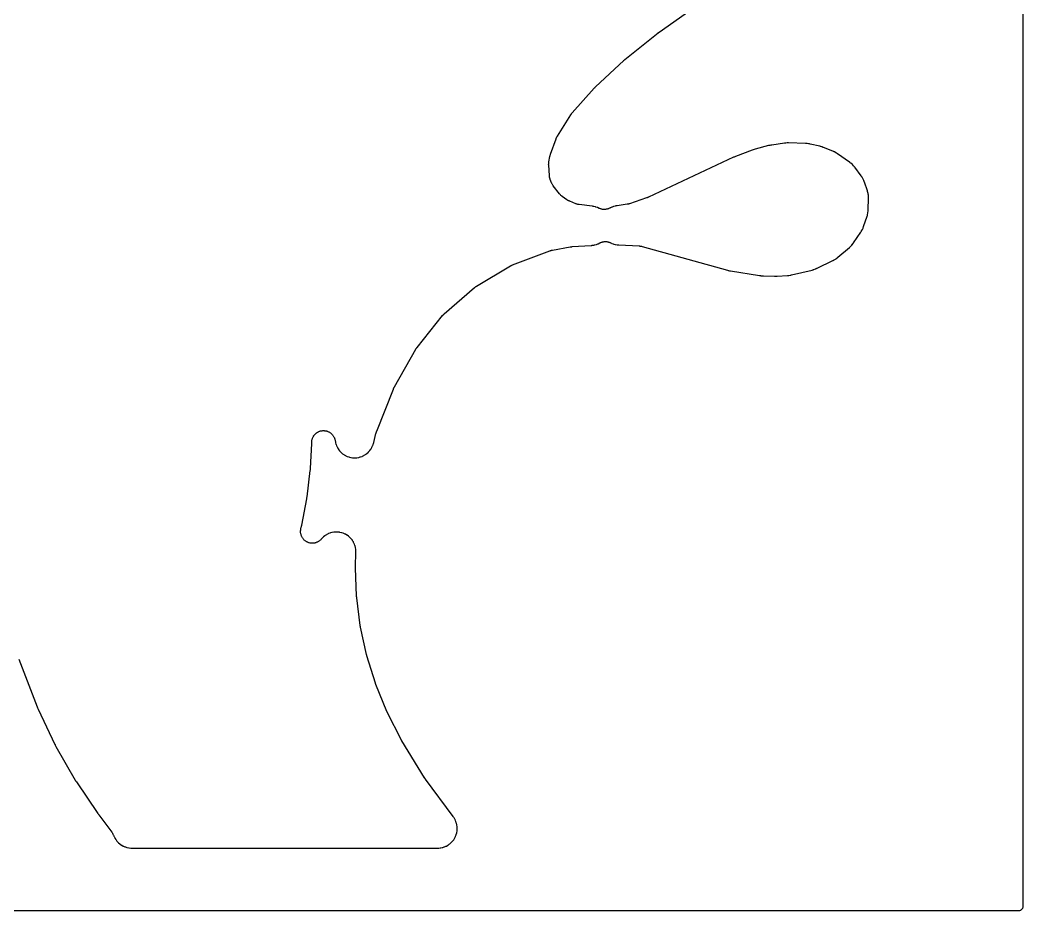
# Model space of a CAD drawing. Header units: millimetres. Extents: x 0 to 300, y 0 to 300.
# Drawn here: x 172.2 to 300, y -0.1 to 113.4 of the extents above; entities that cross this region are included whole.
import ezdxf

# ---------------------------------------------------------------- set-up
doc = ezdxf.new("R2010")
doc.units = ezdxf.units.MM
doc.layers.add('CUT', color=7, linetype='CONTINUOUS')

msp = doc.modelspace()

# ---------------------------------------------------------------- linework, layer by layer
at = {"layer": 'CUT'}
for points in [[(300.0289, 298.5625), (300.0289, 1.4375), (300.0289, 0.5522), (300.0253, 0.4788), (300.0167, 0.4206), (300.0024, 0.3635), (299.9826, 0.3082), (299.9574, 0.255), (299.9272, 0.2046), (299.8922, 0.1573), (299.8527, 0.1137), (299.8091, 0.0743), (299.7619, 0.0392), (299.7114, 0.009), (299.6583, -0.0162), (299.6029, -0.036), (299.5458, -0.0503), (299.4877, -0.0589), (299.4142, -0.0625), (298.5289, -0.0625), (1.4375, -0.0625)], [(172.0951, 32.0322), (174.4007, 25.9272), (174.4054, 25.9151), (174.4367, 25.8372), (174.4417, 25.8253), (174.4831, 25.7284), (174.4884, 25.7165), (174.523, 25.6401), (174.5285, 25.6283), (176.6807, 21.1412), (176.6852, 21.132), (176.7174, 21.0678), (176.7224, 21.058), (176.7639, 20.9788), (176.7691, 20.9692), (176.803, 20.9072), (176.8087, 20.8971), (179.2613, 16.616), (179.2668, 16.6066), (179.3053, 16.5421), (179.3114, 16.5322), (179.3609, 16.4527), (179.367, 16.4432), (179.4074, 16.3811), (179.4141, 16.371), (182.1527, 12.3401), (182.1565, 12.3345), (182.1836, 12.2957), (182.1878, 12.2897), (182.2221, 12.2417), (182.2262, 12.2359), (182.2538, 12.1983), (182.2584, 12.1922), (183.9295, 9.9707), (183.9352, 9.9629), (183.9711, 9.9102), (184.0221, 9.8292), (184.0742, 9.7342), (184.1162, 9.6453), (184.1377, 9.5959), (184.1674, 9.5218), (184.1732, 9.5078), (184.1967, 9.4534), (184.2094, 9.4258), (184.2953, 9.2512), (184.3248, 9.1981), (184.4265, 9.0354), (184.4613, 8.9856), (184.5789, 8.8339), (184.6185, 8.7879), (184.7508, 8.6489), (184.7949, 8.6071), (184.9406, 8.4822), (184.9886, 8.4451), (185.1462, 8.3355), (185.1978, 8.3034), (185.3656, 8.2104), (185.4201, 8.1837), (185.5965, 8.1081), (185.6535, 8.087), (185.8366, 8.0296), (185.8954, 8.0144), (186.0834, 7.9758), (186.1434, 7.9666), (186.337, 7.947), (186.3673, 7.9447), (186.4265, 7.9417), (186.4417, 7.9411), (186.5403, 7.9386), (186.5555, 7.9384), (225.375, 7.9384), (225.3901, 7.9386), (225.4879, 7.941), (225.5029, 7.9416), (225.5616, 7.9446), (225.5916, 7.9468), (225.7836, 7.9662), (225.8431, 7.9752), (226.0296, 8.0131), (226.0879, 8.0281), (226.2696, 8.0845), (226.3262, 8.1052), (226.5013, 8.1796), (226.5555, 8.2059), (226.7223, 8.2974), (226.7736, 8.329), (226.9304, 8.4368), (226.9782, 8.4733), (227.1234, 8.5963), (227.1674, 8.6374), (227.2995, 8.7743), (227.3391, 8.8197), (227.4569, 8.9691), (227.4918, 9.0182), (227.594, 9.1787), (227.6237, 9.231), (227.7094, 9.401), (227.7337, 9.456), (227.8019, 9.6337), (227.8206, 9.6909), (227.8706, 9.8745), (227.8835, 9.9333), (227.9149, 10.121), (227.9218, 10.1808), (227.9342, 10.3707), (227.9351, 10.4309), (227.9285, 10.621), (227.9233, 10.681), (227.8976, 10.8696), (227.8865, 10.9287), (227.842, 11.1138), (227.8251, 11.1715), (227.7623, 11.3511), (227.7396, 11.4069), (227.6591, 11.5793), (227.631, 11.6326), (227.5323, 11.7983), (227.5162, 11.8238), (227.4837, 11.8727), (227.4752, 11.8852), (227.419, 11.9652), (227.4101, 11.9774), (223.9016, 16.7162), (223.8959, 16.724), (223.8825, 16.7425), (223.8768, 16.7505), (223.8699, 16.7602), (223.8643, 16.7682), (223.8514, 16.7869), (223.8458, 16.795), (223.8395, 16.8043), (223.8341, 16.8125), (223.8216, 16.8315), (223.8162, 16.8397), (223.8098, 16.8497), (223.8045, 16.858), (223.7924, 16.8773), (223.7872, 16.8856), (220.8909, 21.6046), (220.8861, 21.6123), (220.8753, 21.6305), (220.8706, 21.6383), (220.865, 21.6478), (220.8605, 21.6557), (220.8499, 21.6741), (220.8455, 21.682), (220.8404, 21.6911), (220.836, 21.699), (220.8258, 21.7176), (220.8215, 21.7256), (220.8163, 21.7354), (220.8121, 21.7434), (220.8023, 21.7622), (220.7981, 21.7703), (219.0617, 25.1902), (219.0577, 25.1983), (219.0483, 25.2172), (219.0443, 25.2253), (219.0395, 25.2352), (219.0356, 25.2434), (219.0267, 25.2625), (219.0228, 25.2707), (219.0185, 25.2802), (219.0148, 25.2884), (219.0062, 25.3077), (219.0026, 25.3159), (218.9982, 25.3261), (218.9946, 25.3344), (218.9864, 25.3538), (218.9829, 25.3622), (217.5822, 28.775), (217.5786, 28.784), (217.5702, 28.8051), (217.5666, 28.8141), (217.5624, 28.8252), (217.5589, 28.8343), (217.551, 28.8556), (217.5476, 28.8647), (217.5438, 28.8753), (217.5406, 28.8845), (217.5331, 28.9059), (217.5299, 28.9151), (217.5262, 28.9264), (217.5231, 28.9356), (217.5161, 28.9572), (217.5131, 28.9665), (216.4332, 32.4217), (216.4303, 32.431), (216.4237, 32.4529), (216.421, 32.4623), (216.4176, 32.4738), (216.415, 32.4833), (216.4089, 32.5053), (216.4063, 32.5147), (216.4034, 32.5257), (216.401, 32.5351), (216.3953, 32.5573), (216.393, 32.5668), (216.3902, 32.5784), (216.3879, 32.588), (216.3828, 32.6102), (216.3806, 32.6198), (215.6185, 36.0954), (215.6164, 36.1053), (215.6116, 36.1284), (215.6096, 36.1384), (215.6072, 36.1505), (215.6054, 36.1604), (215.6011, 36.1837), (215.5993, 36.1936), (215.5973, 36.2051), (215.5957, 36.2151), (215.5919, 36.2384), (215.5903, 36.2484), (215.5885, 36.2607), (215.5871, 36.2707), (215.5838, 36.2941), (215.5825, 36.3041), (215.1358, 39.8351), (215.1347, 39.8443), (215.1322, 39.8658), (215.1312, 39.875), (215.13, 39.8863), (215.1291, 39.8955), (215.127, 39.917), (215.1262, 39.9262), (215.1253, 39.9369), (215.1245, 39.9461), (215.1229, 39.9677), (215.1223, 39.9769), (215.1216, 39.9882), (215.121, 39.9975), (215.1199, 40.0191), (215.1194, 40.0283), (214.9623, 43.6417), (214.9619, 43.6514), (214.9612, 43.674), (214.9609, 43.6837), (214.9607, 43.6956), (214.9605, 43.7053), (214.9603, 43.7279), (214.9602, 43.7376), (214.9602, 43.7488), (214.9603, 43.7585), (214.9605, 43.7812), (214.9607, 43.7909), (214.9609, 43.8027), (214.9612, 43.8124), (214.9619, 43.8351), (214.9623, 43.8448), (215.0353, 45.5488), (215.0358, 45.5637), (215.0375, 45.6605), (215.0376, 45.6753), (215.0372, 45.7335), (215.0363, 45.7633), (215.0255, 45.9538), (215.0192, 46.013), (214.99, 46.199), (214.9779, 46.2573), (214.9304, 46.4395), (214.9125, 46.4963), (214.8472, 46.6729), (214.8238, 46.7276), (214.7413, 46.8968), (214.7126, 46.949), (214.6137, 47.1092), (214.58, 47.1583), (214.4657, 47.3079), (214.4273, 47.3534), (214.2987, 47.4909), (214.256, 47.5324), (214.1144, 47.6565), (214.0678, 47.6935), (213.9146, 47.803), (213.8645, 47.8352), (213.7013, 47.929), (213.6483, 47.956), (213.4765, 48.0332), (213.4211, 48.0548), (213.2425, 48.1146), (213.1852, 48.1306), (213.0016, 48.1724), (212.943, 48.1827), (212.7562, 48.206), (212.6968, 48.2105), (212.5086, 48.2152), (212.4491, 48.2137), (212.2613, 48.1997), (212.2022, 48.1924), (212.0168, 48.1599), (211.9587, 48.1467), (211.7774, 48.0959), (211.721, 48.0771), (211.5456, 48.0086), (211.4913, 47.9842), (211.3235, 47.8987), (211.2719, 47.8691), (211.1135, 47.7674), (211.065, 47.7327), (210.9175, 47.6158), (210.8727, 47.5766), (210.7374, 47.4456), (210.6968, 47.4021), (210.6366, 47.331), (210.6067, 47.2974), (210.5505, 47.2374), (210.486, 47.1749), (210.441, 47.1356), (210.3706, 47.0799), (210.3219, 47.0452), (210.2463, 46.9968), (210.1944, 46.9672), (210.1143, 46.9265), (210.0597, 46.9022), (209.976, 46.8698), (209.9192, 46.851), (209.8327, 46.8271), (209.7743, 46.814), (209.6858, 46.7989), (209.6265, 46.7917), (209.5369, 46.7854), (209.4771, 46.7842), (209.3874, 46.7869), (209.3278, 46.7917), (209.2388, 46.8033), (209.1799, 46.814), (209.0925, 46.8344), (209.0351, 46.8509), (208.9501, 46.8799), (208.8946, 46.902), (208.8129, 46.9394), (208.7599, 46.967), (208.6823, 47.0123), (208.6323, 47.045), (208.5597, 47.0978), (208.5132, 47.1353), (208.4462, 47.1951), (208.4036, 47.2371), (208.3429, 47.3032), (208.3048, 47.3492), (208.2509, 47.4211), (208.2176, 47.4707), (208.1712, 47.5476), (208.1429, 47.6003), (208.1044, 47.6814), (208.0815, 47.7366), (208.0513, 47.8212), (208.0341, 47.8784), (208.0124, 47.9655), (208.001, 48.0242), (207.9881, 48.1131), (207.9825, 48.1726), (207.9786, 48.2623), (207.979, 48.3221), (207.9841, 48.4117), (207.9904, 48.4711), (208.0044, 48.5598), (208.0212, 48.6404), (208.0315, 48.6841), (208.0679, 48.8234), (208.0702, 48.8326), (208.0703, 48.8326), (208.086, 48.8969), (208.0883, 48.9068), (208.1066, 48.9872), (208.1087, 48.997), (208.122, 49.0608), (208.1241, 49.0712), (208.768, 52.4445), (208.7697, 52.4537), (208.7808, 52.5174), (208.7824, 52.5273), (208.795, 52.607), (208.7965, 52.6166), (208.8054, 52.6798), (208.8067, 52.6901), (209.2202, 56.0422), (209.2214, 56.0528), (209.2291, 56.1262), (209.2302, 56.1375), (209.2381, 56.2292), (209.239, 56.2404), (209.2439, 56.313), (209.2445, 56.3249), (209.3956, 59.4994), (209.3962, 59.5173), (209.3983, 59.6388), (209.4002, 59.6831), (209.4056, 59.764), (209.4159, 59.852), (209.4256, 59.9102), (209.4444, 59.9967), (209.4598, 60.0537), (209.4871, 60.138), (209.508, 60.1931), (209.5434, 60.2743), (209.5697, 60.3271), (209.6129, 60.4044), (209.6442, 60.4544), (209.6948, 60.5271), (209.7309, 60.5738), (209.7884, 60.6411), (209.8289, 60.684), (209.8928, 60.7454), (209.9373, 60.7841), (210.0069, 60.8389), (210.0549, 60.873), (210.1296, 60.9207), (210.1808, 60.95), (210.2598, 60.9901), (210.3136, 61.0142), (210.3962, 61.0463), (210.4521, 61.065), (210.5374, 61.0889), (210.5949, 61.1019), (210.6821, 61.1173), (210.7407, 61.1247), (210.829, 61.1314), (210.8879, 61.133), (210.9765, 61.131), (211.0353, 61.1268), (211.1232, 61.1161), (211.1814, 61.1061), (211.2678, 61.0868), (211.3247, 61.0711), (211.4088, 61.0434), (211.4639, 61.0223), (211.5449, 60.9864), (211.5976, 60.9599), (211.6747, 60.9163), (211.7245, 60.8848), (211.7969, 60.8338), (211.8434, 60.7975), (211.9105, 60.7396), (211.9532, 60.699), (212.0142, 60.6348), (212.0527, 60.5901), (212.1072, 60.5202), (212.1411, 60.472), (212.1884, 60.3971), (212.2174, 60.3457), (212.2571, 60.2666), (212.281, 60.2126), (212.3127, 60.1299), (212.3311, 60.0739), (212.3546, 59.9885), (212.3722, 59.9092), (212.3807, 59.8658), (212.4171, 59.6532), (212.4297, 59.5962), (212.4785, 59.418), (212.4966, 59.3625), (212.5624, 59.1899), (212.5858, 59.1364), (212.6681, 58.9711), (212.6966, 58.9201), (212.7946, 58.7636), (212.828, 58.7156), (212.9407, 58.5693), (212.9785, 58.5248), (213.105, 58.3902), (213.147, 58.3496), (213.2859, 58.2279), (213.3316, 58.1916), (213.4817, 58.084), (213.5308, 58.0523), (213.6906, 57.9598), (213.7425, 57.933), (213.9106, 57.8565), (213.9649, 57.8349), (214.1396, 57.7751), (214.1957, 57.7588), (214.3754, 57.7163), (214.4329, 57.7056), (214.6159, 57.6807), (214.6741, 57.6757), (214.8586, 57.6687), (214.917, 57.6694), (215.1014, 57.6804), (215.1594, 57.6867), (215.3418, 57.7156), (215.399, 57.7275), (215.5778, 57.774), (215.6335, 57.7914), (215.8069, 57.8551), (215.8607, 57.8779), (216.027, 57.9581), (216.0783, 57.986), (216.2361, 58.082), (216.2845, 58.1147), (216.4321, 58.2256), (216.4771, 58.2629), (216.6133, 58.3876), (216.6544, 58.4291), (216.7778, 58.5665), (216.8147, 58.6118), (216.9242, 58.7606), (216.9565, 58.8092), (217.051, 58.9679), (217.0784, 59.0195), (217.157, 59.1866), (217.1793, 59.2406), (217.2422, 59.417), (217.2513, 59.4447), (217.2678, 59.4993), (217.2719, 59.5133), (217.2971, 59.6049), (217.3008, 59.619), (217.5843, 60.7529), (217.588, 60.7673), (217.597, 60.8009), (217.601, 60.8153), (217.606, 60.8327), (217.6102, 60.847), (217.6203, 60.8803), (217.6247, 60.8945), (217.63, 60.9108), (217.6347, 60.9249), (217.6458, 60.9578), (217.6508, 60.9719), (217.6569, 60.989), (217.662, 61.003), (217.6743, 61.0355), (217.6797, 61.0494), (219.8153, 66.4367), (219.8211, 66.451), (219.835, 66.4844), (219.8411, 66.4986), (219.8487, 66.5159), (219.855, 66.5301), (219.87, 66.5629), (219.8766, 66.577), (219.8842, 66.593), (219.891, 66.6069), (219.9072, 66.6392), (219.9142, 66.653), (219.923, 66.6697), (219.9302, 66.6834), (219.9475, 66.7152), (219.955, 66.7287), (222.6578, 71.5034), (222.6624, 71.5114), (222.6695, 71.5237), (222.6815, 71.5438), (222.698, 71.5706), (222.713, 71.5941), (222.7252, 71.6127), (222.7322, 71.6232), (222.7348, 71.6271), (222.7506, 71.6496), (222.7864, 71.699), (222.8085, 71.7282), (222.8161, 71.7379), (222.8218, 71.7451), (226.0748, 75.7864), (226.0811, 75.7942), (226.0909, 75.8062), (226.1075, 75.8257), (226.1301, 75.8516), (226.1505, 75.8742), (226.167, 75.8919), (226.1766, 75.902), (226.1801, 75.9057), (226.2013, 75.9269), (226.2491, 75.9734), (226.2784, 76.0006), (226.2885, 76.0095), (226.296, 76.0161), (230.1435, 79.3596), (230.1511, 79.3661), (230.1629, 79.3761), (230.1827, 79.3924), (230.2095, 79.4139), (230.2336, 79.4326), (230.253, 79.4471), (230.2641, 79.4553), (230.2683, 79.4583), (230.2928, 79.4755), (230.3481, 79.5127), (230.3817, 79.5343), (230.3933, 79.5414), (230.4018, 79.5465), (234.7113, 82.1167), (234.7199, 82.1217), (234.7333, 82.1295), (234.7555, 82.142), (234.7856, 82.1584), (234.8126, 82.1725), (234.8342, 82.1833), (234.8466, 82.1894), (234.8512, 82.1916), (234.8783, 82.2042), (234.9392, 82.231), (234.976, 82.2463), (234.9885, 82.2512), (234.9978, 82.2548), (239.7531, 84.0478), (239.7628, 84.0514), (239.7778, 84.0568), (239.8026, 84.0655), (239.8361, 84.0766), (239.8661, 84.0859), (239.89, 84.0929), (239.9036, 84.0968), (239.9087, 84.0982), (239.9386, 84.1059), (240.0052, 84.1218), (240.0454, 84.1305), (240.059, 84.1331), (240.0691, 84.135), (242.3413, 84.5436), (242.3539, 84.5458), (242.3832, 84.5506), (242.3958, 84.5526), (242.4112, 84.5549), (242.4238, 84.5567), (242.4533, 84.5607), (242.4659, 84.5624), (242.4804, 84.5641), (242.4931, 84.5656), (242.5227, 84.5688), (242.5353, 84.57), (242.5508, 84.5715), (242.5635, 84.5726), (242.5932, 84.5749), (242.6059, 84.5758), (244.9936, 84.7304), (245.0084, 84.7315), (245.1039, 84.7401), (245.1185, 84.7416), (245.1758, 84.7481), (245.205, 84.7522), (245.3916, 84.7829), (245.4493, 84.7953), (245.6295, 84.8435), (245.6857, 84.8615), (245.8602, 84.9272), (245.9144, 84.9507), (246.1213, 85.0527), (246.1816, 85.0821), (246.2552, 85.114), (246.3094, 85.1347), (246.391, 85.1614), (246.446, 85.1765), (246.5297, 85.1954), (246.586, 85.2052), (246.6711, 85.216), (246.728, 85.2205), (246.8138, 85.2231), (246.8709, 85.2221), (246.9565, 85.2165), (247.0133, 85.2101), (247.098, 85.1964), (247.1538, 85.1846), (247.2368, 85.1629), (247.2914, 85.1459), (247.3719, 85.1164), (247.4443, 85.0858), (247.4835, 85.0682), (247.6032, 85.0109), (247.6575, 84.9882), (247.8325, 84.9246), (247.8888, 84.9073), (248.0692, 84.8612), (248.1269, 84.8495), (248.3134, 84.8209), (248.3427, 84.8172), (248.3999, 84.8113), (248.4145, 84.8099), (248.51, 84.8025), (248.5247, 84.8015), (251.1329, 84.6614), (251.1451, 84.6607), (251.1616, 84.6596), (251.2105, 84.6549), (251.2917, 84.645), (251.3275, 84.6399), (251.3631, 84.6333), (251.4432, 84.6167), (251.491, 84.6055), (251.507, 84.6013), (251.5188, 84.5981), (262.3629, 81.5759), (262.3794, 81.5716), (262.487, 81.5448), (262.5037, 81.541), (262.6396, 81.5113), (262.6564, 81.5079), (262.7653, 81.4873), (262.7821, 81.4844), (266.4732, 80.8962), (266.4921, 80.8935), (266.6152, 80.8779), (266.6342, 80.8758), (266.7892, 80.8611), (266.8082, 80.8596), (266.9321, 80.8519), (266.9512, 80.851), (268.3626, 80.8076), (268.3768, 80.8073), (268.4691, 80.8067), (268.4833, 80.8068), (268.5991, 80.8087), (268.6133, 80.8091), (268.7055, 80.8128), (268.7197, 80.8136), (270.0272, 80.8973), (270.0399, 80.8982), (270.1222, 80.9053), (270.1348, 80.9065), (270.1842, 80.9117), (270.2095, 80.915), (270.3728, 80.9394), (270.3979, 80.9437), (270.4466, 80.9532), (270.4591, 80.9557), (270.5399, 80.9731), (270.5523, 80.9759), (273.1502, 81.5937), (273.166, 81.5977), (273.2687, 81.6251), (273.2844, 81.6295), (273.3456, 81.6477), (273.3767, 81.6578), (273.5767, 81.7291), (273.6072, 81.7409), (273.6661, 81.7656), (273.6811, 81.7721), (273.7779, 81.8159), (273.7927, 81.8228), (275.8224, 82.8069), (275.8338, 82.8126), (275.9076, 82.8503), (275.9188, 82.8563), (275.9627, 82.8799), (275.9849, 82.8924), (276.1253, 82.9759), (276.168, 83.0038), (276.3008, 83.0989), (276.3212, 83.1142), (276.3604, 83.1449), (276.3704, 83.1528), (276.4345, 83.2053), (276.4443, 83.2134), (277.9135, 84.467), (277.9234, 84.4756), (277.9875, 84.5328), (277.9973, 84.5417), (278.035, 84.5769), (278.0539, 84.5953), (278.1726, 84.7161), (278.2079, 84.7554), (278.3155, 84.8862), (278.3318, 84.907), (278.3628, 84.9482), (278.3706, 84.9589), (278.4207, 85.0286), (278.4282, 85.0394), (279.3629, 86.4049), (279.3706, 86.4164), (279.4194, 86.4915), (279.4268, 86.5031), (279.4552, 86.5489), (279.4691, 86.5727), (279.5551, 86.727), (279.5797, 86.7763), (279.6512, 86.9379), (279.6618, 86.9634), (279.6813, 87.0136), (279.6861, 87.0265), (279.7166, 87.1107), (279.7212, 87.1237), (280.1676, 88.4508), (280.1723, 88.4652), (280.2013, 88.5592), (280.2056, 88.5738), (280.2216, 88.6307), (280.229, 88.66), (280.2721, 88.8492), (280.2825, 88.9089), (280.3062, 89.1015), (280.3092, 89.1316), (280.3134, 89.1906), (280.3143, 89.2057), (280.319, 89.304), (280.3195, 89.3191), (280.3496, 90.7071), (280.3497, 90.7201), (280.3497, 90.8047), (280.3496, 90.8177), (280.3485, 90.8685), (280.3474, 90.8945), (280.3365, 91.0609), (280.3309, 91.1126), (280.306, 91.2753), (280.2959, 91.3263), (280.2565, 91.4884), (280.2498, 91.5135), (280.2357, 91.5624), (280.232, 91.5748), (280.2067, 91.6555), (280.2027, 91.6679), (279.822, 92.7966), (279.8168, 92.8114), (279.7817, 92.9071), (279.7761, 92.9218), (279.7536, 92.9787), (279.7412, 93.0076), (279.6575, 93.1903), (279.6284, 93.2458), (279.526, 93.4188), (279.5094, 93.4454), (279.4755, 93.4964), (279.4666, 93.5093), (279.408, 93.5927), (279.3988, 93.6054), (278.593, 94.69), (278.5831, 94.7029), (278.518, 94.7858), (278.5078, 94.7984), (278.4674, 94.8471), (278.446, 94.8715), (278.3048, 95.0239), (278.2583, 95.069), (278.1015, 95.2053), (278.0764, 95.2259), (278.0265, 95.2648), (278.0136, 95.2746), (277.9287, 95.337), (277.9155, 95.3465), (276.3964, 96.4026), (276.3826, 96.4119), (276.2919, 96.4713), (276.2778, 96.4803), (276.2224, 96.5144), (276.1935, 96.5311), (276.003, 96.6342), (275.9733, 96.6493), (275.9144, 96.677), (275.8992, 96.6839), (275.8, 96.7274), (275.7846, 96.7339), (274.6008, 97.2138), (274.5905, 97.2178), (274.5184, 97.2455), (274.5076, 97.2496), (274.4599, 97.2668), (274.4368, 97.2747), (274.2918, 97.3206), (274.2692, 97.3273), (274.2299, 97.3381), (274.2192, 97.3409), (274.1452, 97.3597), (274.1332, 97.3627), (272.9344, 97.6415), (272.9197, 97.6448), (272.8246, 97.6644), (272.8099, 97.6672), (272.7525, 97.6776), (272.7229, 97.6822), (272.5303, 97.7071), (272.5006, 97.7102), (272.4424, 97.7148), (272.4275, 97.7158), (272.3305, 97.7211), (272.3155, 97.7217), (270.1698, 97.7842), (270.1569, 97.7844), (270.0733, 97.7851), (270.0604, 97.785), (270.0101, 97.7843), (269.9843, 97.7834), (269.8173, 97.774), (269.7916, 97.7719), (269.7416, 97.7669), (269.7288, 97.7655), (269.6457, 97.7554), (269.6329, 97.7537), (268.0299, 97.5236), (268.0134, 97.521), (267.9067, 97.5027), (267.8903, 97.4996), (267.7571, 97.4729), (267.7408, 97.4694), (267.6353, 97.4451), (267.6191, 97.4412), (265.9166, 96.9999), (265.9006, 96.9955), (265.7965, 96.9654), (265.7806, 96.9605), (265.651, 96.9192), (265.6352, 96.9139), (265.533, 96.878), (265.5173, 96.8723), (263.3975, 96.0629), (263.3879, 96.0591), (263.321, 96.0322), (263.3107, 96.028), (263.2279, 95.9929), (263.2179, 95.9885), (263.1529, 95.9596), (263.1423, 95.9548), (252.3192, 90.8833), (252.308, 90.8781), (252.2818, 90.8663), (252.2705, 90.8613), (252.2567, 90.8553), (252.2454, 90.8505), (252.2189, 90.8393), (252.2075, 90.8347), (252.1943, 90.8293), (252.1829, 90.8248), (252.1561, 90.8144), (252.1445, 90.81), (252.1304, 90.8048), (252.1189, 90.8006), (252.0918, 90.7909), (252.0801, 90.7869), (249.9082, 90.0462), (249.8983, 90.0428), (249.8828, 90.0378), (249.8572, 90.0298), (249.8226, 90.0196), (249.7917, 90.011), (249.7671, 90.0047), (249.7531, 90.0012), (249.7478, 90), (249.7171, 89.9932), (249.6486, 89.9792), (249.6073, 89.9718), (249.5933, 89.9697), (249.5829, 89.9681), (248.3037, 89.7849), (248.2891, 89.7826), (248.1947, 89.7667), (248.1802, 89.7641), (248.1238, 89.7532), (248.095, 89.7468), (247.9117, 89.7019), (247.8553, 89.6851), (247.6797, 89.6232), (247.6251, 89.601), (247.4541, 89.5211), (247.4277, 89.508), (247.4176, 89.5026), (247.3753, 89.4816), (247.3625, 89.4751), (247.3483, 89.4676), (247.2663, 89.4295), (247.2105, 89.407), (247.1251, 89.3773), (247.0673, 89.3605), (246.9793, 89.3396), (246.9202, 89.3286), (246.8306, 89.3166), (246.7706, 89.3116), (246.6802, 89.3087), (246.6201, 89.3098), (246.5299, 89.3159), (246.4701, 89.323), (246.381, 89.3382), (246.3222, 89.3512), (246.2351, 89.3753), (246.1779, 89.3942), (246.0936, 89.4268), (246.0505, 89.4461), (246.0489, 89.4468), (245.8272, 89.5449), (245.7744, 89.5654), (245.5969, 89.6247), (245.5401, 89.6407), (245.3557, 89.6827), (245.3268, 89.6885), (245.27, 89.6986), (245.2555, 89.701), (245.1607, 89.7153), (245.146, 89.7173), (243.4666, 89.9297), (243.4568, 89.9309), (243.4416, 89.933), (243.4167, 89.9368), (243.3832, 89.9424), (243.3537, 89.9478), (243.3495, 89.9486), (243.298, 89.9606), (243.2283, 89.9789), (243.1628, 89.9988), (243.1171, 90.0146), (243.0794, 90.0286), (243.0673, 90.0334), (243.0582, 90.037), (242.2697, 90.3598), (242.258, 90.3647), (242.2422, 90.3715), (242.1959, 90.3927), (242.1199, 90.4303), (242.0866, 90.4477), (242.0541, 90.4664), (241.9815, 90.5104), (241.9387, 90.5379), (241.9245, 90.5476), (241.9141, 90.5549), (241.3141, 90.9786), (241.3051, 90.985), (241.2911, 90.9951), (241.2684, 91.0121), (241.2383, 91.0354), (241.212, 91.0566), (241.2084, 91.0597), (241.164, 91.0993), (241.1054, 91.1552), (241.0521, 91.2107), (241.0163, 91.2513), (240.9874, 91.2858), (240.9782, 91.2972), (240.9714, 91.3059), (240.1811, 92.3228), (240.1746, 92.3312), (240.1647, 92.3443), (240.1486, 92.3662), (240.1275, 92.3959), (240.1092, 92.4225), (240.1067, 92.4263), (240.0769, 92.4748), (240.0384, 92.5421), (240.0045, 92.6074), (239.9825, 92.6544), (239.9652, 92.6939), (239.9599, 92.7069), (239.9559, 92.7167), (239.7939, 93.1245), (239.7897, 93.1354), (239.784, 93.1502), (239.7684, 93.1945), (239.7514, 93.2471), (239.7299, 93.3255), (239.7125, 93.4024), (239.6981, 93.4833), (239.6906, 93.5398), (239.6856, 93.5873), (239.6844, 93.6028), (239.6836, 93.6145), (239.5947, 94.9834), (239.5941, 94.993), (239.5933, 95.0079), (239.5923, 95.0326), (239.5914, 95.0656), (239.5911, 95.095), (239.5911, 95.0992), (239.5929, 95.1508), (239.5974, 95.2211), (239.6041, 95.2876), (239.6106, 95.3345), (239.6168, 95.3732), (239.6191, 95.3857), (239.6209, 95.3951), (239.7512, 96.066), (239.7526, 96.0729), (239.7559, 96.0892), (239.7565, 96.0921), (239.7635, 96.1235), (239.7787, 96.186), (239.7843, 96.2073), (239.793, 96.2367), (239.8176, 96.3141), (239.8289, 96.3471), (240.5411, 98.3168), (240.5453, 98.3282), (240.5511, 98.3436), (240.5693, 98.3883), (240.6016, 98.4618), (240.6166, 98.4941), (240.6328, 98.5257), (240.671, 98.5966), (240.6951, 98.6384), (240.7036, 98.6523), (240.7099, 98.6626), (242.421, 101.3818), (242.426, 101.3897), (242.4338, 101.4018), (242.447, 101.4217), (242.465, 101.4482), (242.4814, 101.4714), (242.4947, 101.4896), (242.5023, 101.5), (242.5052, 101.5038), (242.5224, 101.5259), (242.5612, 101.5744), (242.5851, 101.603), (242.5933, 101.6125), (242.5995, 101.6194), (245.4116, 104.7798), (245.4186, 104.7875), (245.435, 104.8056), (245.4421, 104.8133), (245.4508, 104.8226), (245.458, 104.8302), (245.4748, 104.8478), (245.4821, 104.8554), (245.4905, 104.864), (245.4978, 104.8714), (245.5151, 104.8887), (245.5225, 104.896), (245.5316, 104.9049), (245.5391, 104.9122), (245.5568, 104.929), (245.5644, 104.9362), (249.1683, 108.2985), (249.1732, 108.303), (249.1848, 108.3137), (249.1898, 108.3182), (249.2017, 108.329), (249.2079, 108.3345), (249.2223, 108.3474), (249.2285, 108.3528), (249.2357, 108.3591), (249.242, 108.3646), (249.2567, 108.3772), (249.263, 108.3825), (249.2662, 108.3852), (249.2738, 108.3915), (249.2915, 108.4061), (249.2991, 108.4122), (253.5426, 111.8235), (253.5472, 111.8272), (253.558, 111.8357), (253.5627, 111.8394), (253.5737, 111.848), (253.5794, 111.8525), (253.5928, 111.8628), (253.5986, 111.8672), (253.6052, 111.8722), (253.611, 111.8765), (253.6246, 111.8867), (253.6304, 111.891), (253.6334, 111.8931), (253.6403, 111.8982), (253.6566, 111.9098), (253.6636, 111.9148), (258.4242, 115.2612)]]:
    msp.add_lwpolyline(points, dxfattribs=at)

doc.saveas('drawing.dxf')
